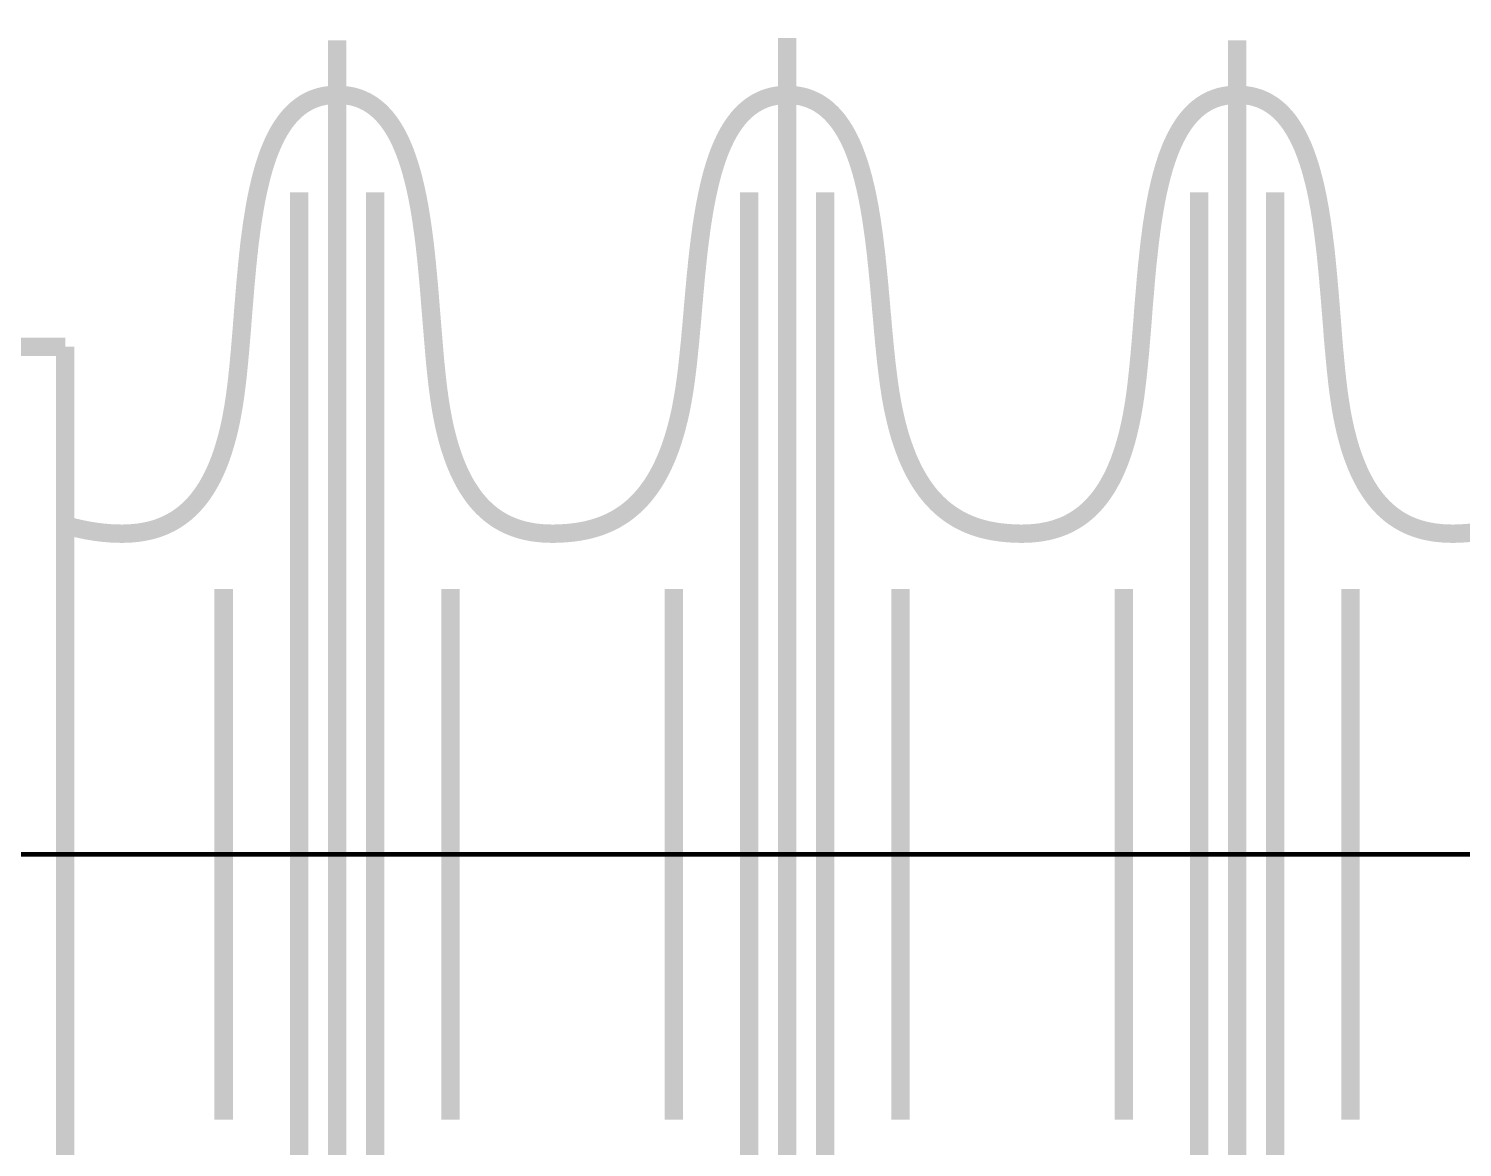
# Model space of a CAD drawing. Header units: inches. Extents: x 0 to 1068, y 0 to 297.
# Drawn here: x 591.2 to 755.1, y 161.7 to 289.7 of the extents above; entities that cross this region are included whole.
import ezdxf

# ---------------------------------------------------------------- set-up
doc = ezdxf.new("R2010")
doc.units = ezdxf.units.IN
doc.header["$MEASUREMENT"] = 0
doc.linetypes.add('ACAD_ISO10W100', pattern=[18, 12, -3, 0, -3])
doc.layers.add('ZAWIESIE 2D', color=255, linetype='Continuous')

msp = doc.modelspace()

# ---------------------------------------------------------------- linework, layer by layer
at = {"layer": 'ZAWIESIE 2D', "lineweight": 18, "const_width": 2.1}
for points in [[(626.45, 288.36), (626.45, 102.13)], [(677.91, 288.63), (677.91, 102.13)], [(729.38, 288.36), (729.38, 102.13)], [(626.35, 282.11), (626.2, 282.11), (626.05, 282.1), (625.9, 282.1), (625.75, 282.09), (625.6, 282.07), (625.46, 282.06), (625.31, 282.04), (625.17, 282.02), (625.03, 282), (624.89, 281.97), (624.76, 281.94), (624.62, 281.91), (624.49, 281.88), (624.35, 281.84), (624.22, 281.8), (624.09, 281.76), (623.96, 281.71), (623.83, 281.67), (623.71, 281.62), (623.58, 281.57), (623.46, 281.51), (623.34, 281.45), (623.22, 281.4), (623.1, 281.33), (622.98, 281.27), (622.87, 281.2), (622.75, 281.14), (622.64, 281.07), (622.53, 280.99), (622.42, 280.92), (622.31, 280.84), (622.2, 280.76), (622.09, 280.68), (621.99, 280.59), (621.88, 280.51), (621.78, 280.42), (621.68, 280.33), (621.58, 280.23), (621.48, 280.14), (621.38, 280.04), (621.28, 279.94), (621.19, 279.84), (621.09, 279.74), (621, 279.63), (620.91, 279.53), (620.82, 279.42), (620.73, 279.31), (620.64, 279.19), (620.55, 279.08), (620.46, 278.96), (620.38, 278.84), (620.3, 278.72), (620.21, 278.6), (620.13, 278.47), (620.05, 278.35), (619.97, 278.22), (619.89, 278.09), (619.81, 277.96), (619.74, 277.82), (619.66, 277.69), (619.59, 277.55), (619.52, 277.41), (619.44, 277.27), (619.37, 277.13), (619.3, 276.99), (619.23, 276.84), (619.16, 276.7), (619.1, 276.55), (619.03, 276.4), (618.97, 276.25), (618.9, 276.09), (618.84, 275.94), (618.77, 275.78), (618.71, 275.63), (618.65, 275.47), (618.59, 275.31), (618.53, 275.15), (618.47, 274.98), (618.42, 274.82), (618.36, 274.65), (618.31, 274.49), (618.25, 274.32), (618.2, 274.15), (618.14, 273.98), (618.09, 273.8), (618.04, 273.63), (617.99, 273.46), (617.94, 273.28), (617.89, 273.1), (617.84, 272.92), (617.79, 272.75), (617.75, 272.56), (617.7, 272.38), (617.66, 272.2), (617.61, 272.02), (617.57, 271.83), (617.53, 271.65), (617.48, 271.46), (617.44, 271.27), (617.4, 271.08), (617.36, 270.89), (617.32, 270.7), (617.28, 270.51), (617.24, 270.32), (617.2, 270.12), (617.17, 269.93), (617.13, 269.73), (617.09, 269.54), (617.06, 269.34), (617.02, 269.14), (616.99, 268.94), (616.96, 268.74), (616.89, 268.34), (616.83, 267.94), (616.76, 267.53), (616.7, 267.12), (616.65, 266.71), (616.59, 266.3), (616.54, 265.88), (616.48, 265.46), (616.43, 265.04), (616.38, 264.62), (616.34, 264.2), (616.29, 263.78), (616.25, 263.35), (616.2, 262.92), (616.16, 262.5), (616.12, 262.07), (616.08, 261.64), (616.04, 261.21), (615.96, 260.35), (615.89, 259.49), (615.82, 258.63), (615.75, 257.78), (615.71, 257.35), (615.68, 256.92), (615.65, 256.5), (615.61, 256.07), (615.58, 255.65), (615.55, 255.23), (615.51, 254.81), (615.48, 254.4), (615.44, 253.98), (615.41, 253.57), (615.37, 253.16), (615.34, 252.75), (615.3, 252.34), (615.26, 251.94), (615.23, 251.54), (615.19, 251.15), (615.15, 250.75), (615.11, 250.36), (615.07, 249.98), (615.05, 249.78), (615.03, 249.59), (615, 249.4), (614.98, 249.21), (614.96, 249.03), (614.94, 248.84), (614.91, 248.65), (614.89, 248.47), (614.87, 248.28), (614.84, 248.1), (614.82, 247.92), (614.79, 247.74), (614.77, 247.56), (614.74, 247.38), (614.72, 247.2), (614.69, 247.03), (614.66, 246.85), (614.64, 246.68), (614.61, 246.51), (614.58, 246.34), (614.55, 246.17), (614.52, 246), (614.49, 245.83), (614.46, 245.66), (614.43, 245.5), (614.4, 245.34), (614.37, 245.17), (614.34, 245.01), (614.31, 244.85), (614.27, 244.69), (614.24, 244.54), (614.21, 244.38), (614.17, 244.23), (614.14, 244.07), (614.11, 243.92), (614.07, 243.77), (614.03, 243.62), (614, 243.47), (613.96, 243.32), (613.92, 243.18), (613.89, 243.03), (613.85, 242.89), (613.81, 242.75), (613.77, 242.6), (613.73, 242.46), (613.69, 242.33), (613.65, 242.19), (613.61, 242.05), (613.57, 241.91), (613.53, 241.78), (613.49, 241.65), (613.45, 241.51), (613.41, 241.38), (613.36, 241.25), (613.32, 241.12), (613.28, 241), (613.23, 240.87), (613.19, 240.74), (613.15, 240.62), (613.1, 240.5), (613.06, 240.37), (613.01, 240.25), (612.96, 240.13), (612.92, 240.01), (612.87, 239.9), (612.82, 239.78), (612.78, 239.66), (612.73, 239.55), (612.68, 239.44), (612.63, 239.32), (612.58, 239.21), (612.53, 239.1), (612.48, 238.99), (612.43, 238.88), (612.38, 238.78), (612.33, 238.67), (612.28, 238.57), (612.23, 238.46), (612.18, 238.36), (612.13, 238.26), (612.07, 238.16), (612.02, 238.06), (611.97, 237.96), (611.91, 237.86), (611.86, 237.76), (611.81, 237.67), (611.75, 237.57), (611.7, 237.48), (611.64, 237.38), (611.59, 237.29), (611.53, 237.2), (611.47, 237.11), (611.42, 237.02), (611.36, 236.93), (611.3, 236.84), (611.25, 236.76), (611.19, 236.67), (611.13, 236.59), (611.07, 236.5), (611.02, 236.42), (610.96, 236.34), (610.9, 236.26), (610.84, 236.18), (610.78, 236.1), (610.72, 236.02), (610.66, 235.95), (610.6, 235.87), (610.54, 235.79), (610.42, 235.65), (610.29, 235.5), (610.17, 235.36), (610.04, 235.22), (609.92, 235.09), (609.79, 234.96), (609.66, 234.83), (609.53, 234.71), (609.4, 234.59), (609.27, 234.47), (609.14, 234.35), (609, 234.24), (608.87, 234.13), (608.73, 234.03), (608.6, 233.93), (608.46, 233.83), (608.32, 233.73), (608.18, 233.64), (608.05, 233.55), (607.9, 233.46), (607.76, 233.38), (607.62, 233.3), (607.48, 233.22), (607.34, 233.14), (607.19, 233.07), (607.05, 233), (606.9, 232.93), (606.76, 232.86), (606.61, 232.8), (606.46, 232.74), (606.32, 232.68), (606.17, 232.63), (606.02, 232.57), (605.87, 232.52), (605.72, 232.47), (605.57, 232.43), (605.42, 232.38), (605.27, 232.34), (605.11, 232.3), (604.96, 232.27), (604.81, 232.23), (604.66, 232.2), (604.5, 232.17), (604.35, 232.14), (604.19, 232.11), (604.04, 232.09), (603.88, 232.06), (603.73, 232.04), (603.57, 232.02), (603.42, 232.01), (603.26, 231.99), (603.1, 231.98), (602.95, 231.96), (602.79, 231.95), (602.63, 231.94), (602.47, 231.94), (602.32, 231.93), (602.16, 231.93), (602, 231.92), (601.84, 231.92), (601.69, 231.92), (601.53, 231.93), (601.37, 231.93), (601.21, 231.93), (601.05, 231.94), (600.89, 231.94), (600.74, 231.95), (600.58, 231.96), (600.42, 231.97), (600.26, 231.98), (600.1, 232), (599.94, 232.01), (599.78, 232.02), (599.63, 232.04), (599.47, 232.06), (599.31, 232.08), (599.15, 232.1), (598.99, 232.12), (598.84, 232.14), (598.68, 232.16), (598.52, 232.19), (598.36, 232.21), (598.2, 232.24), (598.04, 232.27), (597.89, 232.29), (597.73, 232.32), (597.57, 232.36), (597.41, 232.39), (597.25, 232.42), (597.1, 232.46), (596.94, 232.49), (596.78, 232.53), (596.62, 232.57), (596.46, 232.6), (596.31, 232.64), (596.15, 232.69), (595.99, 232.73), (595.83, 232.77), (595.67, 232.82), (595.52, 232.86), (595.36, 232.91)], [(626.55, 282.11), (626.68, 282.11), (626.81, 282.11), (626.94, 282.1), (627.07, 282.09), (627.2, 282.08), (627.32, 282.07), (627.45, 282.06), (627.57, 282.04), (627.7, 282.02), (627.82, 282), (627.94, 281.98), (628.06, 281.96), (628.18, 281.93), (628.3, 281.9), (628.41, 281.88), (628.53, 281.84), (628.64, 281.81), (628.76, 281.77), (628.87, 281.74), (628.98, 281.7), (629.09, 281.66), (629.2, 281.61), (629.31, 281.57), (629.41, 281.52), (629.52, 281.47), (629.62, 281.42), (629.73, 281.37), (629.83, 281.32), (629.93, 281.26), (630.03, 281.2), (630.13, 281.14), (630.23, 281.08), (630.33, 281.02), (630.42, 280.96), (630.52, 280.89), (630.61, 280.82), (630.71, 280.75), (630.8, 280.68), (630.89, 280.61), (630.98, 280.53), (631.07, 280.46), (631.16, 280.38), (631.25, 280.3), (631.34, 280.22), (631.42, 280.14), (631.51, 280.05), (631.59, 279.97), (631.67, 279.88), (631.76, 279.79), (631.84, 279.7), (631.92, 279.61), (632, 279.52), (632.08, 279.42), (632.15, 279.33), (632.23, 279.23), (632.31, 279.13), (632.38, 279.03), (632.46, 278.93), (632.53, 278.82), (632.6, 278.72), (632.68, 278.61), (632.75, 278.5), (632.82, 278.39), (632.89, 278.28), (632.95, 278.17), (633.02, 278.06), (633.09, 277.95), (633.16, 277.83), (633.22, 277.71), (633.29, 277.59), (633.35, 277.47), (633.41, 277.35), (633.48, 277.23), (633.54, 277.11), (633.6, 276.98), (633.66, 276.86), (633.72, 276.73), (633.78, 276.6), (633.83, 276.47), (633.89, 276.34), (633.95, 276.21), (634, 276.08), (634.06, 275.95), (634.11, 275.81), (634.17, 275.67), (634.22, 275.54), (634.27, 275.4), (634.32, 275.26), (634.37, 275.12), (634.42, 274.98), (634.47, 274.83), (634.52, 274.69), (634.57, 274.55), (634.62, 274.4), (634.67, 274.25), (634.71, 274.11), (634.76, 273.96), (634.8, 273.81), (634.85, 273.66), (634.89, 273.51), (634.94, 273.36), (634.98, 273.2), (635.02, 273.05), (635.06, 272.89), (635.1, 272.74), (635.15, 272.58), (635.19, 272.42), (635.22, 272.27), (635.26, 272.11), (635.3, 271.95), (635.34, 271.79), (635.38, 271.62), (635.45, 271.3), (635.52, 270.97), (635.59, 270.64), (635.66, 270.31), (635.72, 269.97), (635.79, 269.63), (635.85, 269.29), (635.91, 268.95), (635.97, 268.6), (636.02, 268.25), (636.08, 267.9), (636.13, 267.55), (636.18, 267.19), (636.23, 266.84), (636.28, 266.48), (636.33, 266.12), (636.38, 265.76), (636.42, 265.4), (636.47, 265.03), (636.51, 264.67), (636.55, 264.3), (636.59, 263.93), (636.63, 263.56), (636.67, 263.19), (636.71, 262.82), (636.74, 262.45), (636.81, 261.71), (636.88, 260.97), (636.95, 260.22), (637.01, 259.48), (637.07, 258.73), (637.13, 257.99), (637.19, 257.25), (637.25, 256.51), (637.28, 256.14), (637.31, 255.78), (637.34, 255.41), (637.37, 255.05), (637.4, 254.68), (637.43, 254.32), (637.46, 253.96), (637.49, 253.61), (637.52, 253.25), (637.55, 252.9), (637.58, 252.54), (637.61, 252.19), (637.64, 251.84), (637.67, 251.5), (637.71, 251.16), (637.74, 250.81), (637.78, 250.47), (637.81, 250.14), (637.85, 249.81), (637.89, 249.47), (637.92, 249.15), (637.96, 248.82), (638, 248.5), (638.04, 248.18), (638.09, 247.87), (638.13, 247.55), (638.17, 247.25), (638.2, 247.09), (638.22, 246.94), (638.24, 246.79), (638.27, 246.64), (638.29, 246.49), (638.32, 246.34), (638.34, 246.19), (638.37, 246.05), (638.39, 245.9), (638.42, 245.76), (638.44, 245.62), (638.47, 245.47), (638.5, 245.33), (638.52, 245.19), (638.55, 245.05), (638.58, 244.91), (638.61, 244.77), (638.64, 244.64), (638.66, 244.5), (638.69, 244.37), (638.72, 244.23), (638.75, 244.1), (638.78, 243.97), (638.81, 243.84), (638.84, 243.7), (638.87, 243.58), (638.91, 243.45), (638.94, 243.32), (638.97, 243.19), (639, 243.07), (639.03, 242.94), (639.07, 242.82), (639.1, 242.69), (639.13, 242.57), (639.2, 242.33), (639.27, 242.09), (639.34, 241.85), (639.41, 241.62), (639.49, 241.39), (639.56, 241.17), (639.64, 240.95), (639.71, 240.73), (639.79, 240.52), (639.87, 240.3), (639.95, 240.1), (640.03, 239.89), (640.11, 239.69), (640.2, 239.49), (640.28, 239.3), (640.36, 239.1), (640.45, 238.91), (640.54, 238.73), (640.63, 238.55), (640.72, 238.37), (640.81, 238.19), (640.9, 238.02), (640.99, 237.85), (641.08, 237.68), (641.18, 237.51), (641.27, 237.35), (641.37, 237.19), (641.47, 237.04), (641.57, 236.89), (641.67, 236.74), (641.77, 236.59), (641.87, 236.44), (641.97, 236.3), (642.07, 236.16), (642.17, 236.03), (642.28, 235.89), (642.38, 235.76), (642.49, 235.64), (642.6, 235.51), (642.7, 235.39), (642.81, 235.27), (642.92, 235.15), (643.03, 235.04), (643.14, 234.92), (643.26, 234.81), (643.37, 234.71), (643.48, 234.6), (643.59, 234.5), (643.71, 234.4), (643.82, 234.3), (643.94, 234.2), (644.06, 234.11), (644.17, 234.02), (644.29, 233.93), (644.41, 233.85), (644.53, 233.76), (644.65, 233.68), (644.77, 233.6), (644.89, 233.52), (645.01, 233.45), (645.13, 233.38), (645.26, 233.31), (645.38, 233.24), (645.5, 233.17), (645.63, 233.1), (645.75, 233.04), (645.88, 232.98), (646.01, 232.92), (646.13, 232.87), (646.26, 232.81), (646.39, 232.76), (646.51, 232.71), (646.64, 232.66), (646.77, 232.61), (646.9, 232.57), (647.03, 232.52), (647.16, 232.48), (647.29, 232.44), (647.42, 232.4), (647.55, 232.36), (647.68, 232.33), (647.82, 232.29), (647.95, 232.26), (648.08, 232.23), (648.21, 232.2), (648.35, 232.18), (648.48, 232.15), (648.61, 232.13), (648.75, 232.1), (648.88, 232.08), (649.02, 232.06), (649.15, 232.04), (649.29, 232.03), (649.42, 232.01), (649.56, 232), (649.69, 231.99), (649.83, 231.97), (649.97, 231.96), (650.1, 231.95), (650.24, 231.95), (650.37, 231.94), (650.51, 231.93), (650.65, 231.93), (650.78, 231.93), (650.92, 231.92), (651.06, 231.92), (651.2, 231.92), (651.33, 231.92), (651.47, 231.93), (651.61, 231.93), (651.74, 231.93), (651.88, 231.94), (652.16, 231.95), (652.43, 231.97), (652.57, 231.98), (652.71, 231.99), (652.84, 232), (652.98, 232.01), (653.12, 232.03), (653.25, 232.04), (653.39, 232.06), (653.53, 232.07), (653.66, 232.09), (653.8, 232.11), (653.94, 232.13), (654.07, 232.15), (654.21, 232.17), (654.35, 232.2), (654.48, 232.22), (654.62, 232.25), (654.75, 232.27), (654.89, 232.3), (655.02, 232.33), (655.16, 232.36), (655.29, 232.4), (655.43, 232.43), (655.56, 232.47), (655.69, 232.5), (655.83, 232.54), (655.96, 232.58), (656.09, 232.62), (656.23, 232.66), (656.36, 232.71), (656.49, 232.75), (656.62, 232.8), (656.75, 232.85), (656.88, 232.9), (657.01, 232.95), (657.14, 233), (657.27, 233.06), (657.4, 233.12), (657.53, 233.17), (657.66, 233.23), (657.79, 233.3), (657.92, 233.36), (658.04, 233.43), (658.17, 233.49), (658.3, 233.56), (658.42, 233.63), (658.55, 233.71), (658.67, 233.78), (658.79, 233.86), (658.92, 233.94), (659.04, 234.02), (659.16, 234.1), (659.29, 234.18), (659.41, 234.27), (659.53, 234.36), (659.65, 234.45), (659.77, 234.54), (659.89, 234.64), (660, 234.73), (660.12, 234.83), (660.24, 234.93), (660.36, 235.04), (660.47, 235.14), (660.59, 235.25), (660.7, 235.36), (660.81, 235.47), (660.93, 235.59), (661.04, 235.7), (661.15, 235.82), (661.26, 235.94), (661.37, 236.07), (661.48, 236.19), (661.59, 236.32), (661.7, 236.45), (661.8, 236.59), (661.91, 236.72), (662.01, 236.86), (662.12, 237), (662.22, 237.15), (662.33, 237.29), (662.43, 237.44), (662.53, 237.59), (662.63, 237.75), (662.73, 237.9), (662.83, 238.06), (662.92, 238.22), (663.02, 238.39), (663.12, 238.56), (663.21, 238.73), (663.3, 238.9), (663.4, 239.07), (663.49, 239.25), (663.58, 239.43), (663.67, 239.62), (663.76, 239.81), (663.84, 240), (663.93, 240.19), (664.02, 240.38), (664.1, 240.58), (664.19, 240.78), (664.27, 240.99), (664.35, 241.2), (664.43, 241.41), (664.51, 241.62), (664.59, 241.84), (664.66, 242.06), (664.74, 242.28), (664.81, 242.51), (664.89, 242.74), (664.96, 242.97), (665.03, 243.21), (665.1, 243.44), (665.17, 243.69), (665.24, 243.93), (665.3, 244.18), (665.37, 244.43), (665.43, 244.69), (665.5, 244.95), (665.56, 245.21), (665.62, 245.48), (665.68, 245.74), (665.74, 246.02), (665.79, 246.29), (665.85, 246.57), (665.87, 246.71), (665.9, 246.86), (665.93, 247), (665.95, 247.14), (665.98, 247.29), (666, 247.43), (666.03, 247.58), (666.05, 247.73), (666.1, 248.02), (666.15, 248.32), (666.2, 248.63), (666.24, 248.93), (666.28, 249.24), (666.33, 249.56), (666.37, 249.87), (666.41, 250.19), (666.45, 250.51), (666.49, 250.84), (666.53, 251.16), (666.56, 251.49), (666.6, 251.82), (666.63, 252.16), (666.67, 252.49), (666.7, 252.83), (666.74, 253.17), (666.77, 253.51), (666.81, 253.86), (666.84, 254.2), (666.87, 254.55), (666.9, 254.9), (666.93, 255.25), (666.97, 255.6), (667, 255.95), (667.03, 256.31), (667.06, 256.66), (667.12, 257.38), (667.18, 258.09), (667.25, 258.81), (667.31, 259.53), (667.38, 260.26), (667.44, 260.98), (667.51, 261.7), (667.59, 262.42), (667.62, 262.78), (667.66, 263.14), (667.7, 263.5), (667.74, 263.86), (667.78, 264.22), (667.82, 264.57), (667.86, 264.93), (667.91, 265.28), (667.95, 265.64), (668, 265.99), (668.05, 266.34), (668.09, 266.69), (668.14, 267.04), (668.19, 267.38), (668.25, 267.73), (668.3, 268.07), (668.36, 268.41), (668.41, 268.75), (668.47, 269.08), (668.53, 269.42), (668.59, 269.75), (668.66, 270.08), (668.72, 270.41), (668.79, 270.73), (668.86, 271.05), (668.93, 271.37), (669, 271.69), (669.07, 272), (669.15, 272.31), (669.19, 272.47), (669.23, 272.62), (669.27, 272.77), (669.31, 272.93), (669.35, 273.08), (669.39, 273.23), (669.44, 273.38), (669.48, 273.52), (669.52, 273.67), (669.57, 273.82), (669.61, 273.96), (669.66, 274.11), (669.7, 274.25), (669.75, 274.4), (669.8, 274.54), (669.84, 274.68), (669.89, 274.82), (669.94, 274.96), (669.99, 275.1), (670.04, 275.23), (670.09, 275.37), (670.14, 275.51), (670.2, 275.64), (670.25, 275.77), (670.3, 275.91), (670.36, 276.04), (670.41, 276.17), (670.47, 276.3), (670.52, 276.42), (670.58, 276.55), (670.64, 276.68), (670.7, 276.8), (670.76, 276.92), (670.81, 277.05), (670.88, 277.17), (670.94, 277.29), (671, 277.41), (671.06, 277.52), (671.12, 277.64), (671.19, 277.75), (671.25, 277.87), (671.32, 277.98), (671.39, 278.09), (671.45, 278.2), (671.52, 278.31), (671.59, 278.42), (671.66, 278.53), (671.73, 278.63), (671.8, 278.73), (671.87, 278.84), (671.95, 278.94), (672.02, 279.04), (672.1, 279.14), (672.17, 279.23), (672.25, 279.33), (672.32, 279.42), (672.4, 279.51), (672.48, 279.61), (672.56, 279.7), (672.64, 279.78), (672.72, 279.87), (672.8, 279.96), (672.89, 280.04), (672.97, 280.12), (673.06, 280.2), (673.14, 280.28), (673.23, 280.36), (673.32, 280.44), (673.41, 280.51), (673.5, 280.59), (673.59, 280.66), (673.68, 280.73), (673.77, 280.8), (673.86, 280.86), (673.96, 280.93), (674.05, 280.99), (674.15, 281.06), (674.25, 281.12), (674.35, 281.17), (674.44, 281.23), (674.54, 281.29), (674.65, 281.34), (674.75, 281.39), (674.85, 281.44), (674.96, 281.49), (675.06, 281.54), (675.17, 281.58), (675.28, 281.63), (675.38, 281.67), (675.49, 281.71), (675.6, 281.75), (675.72, 281.78), (675.83, 281.82), (675.94, 281.85), (676.06, 281.88), (676.17, 281.91), (676.29, 281.94), (676.41, 281.96), (676.53, 281.98), (676.65, 282.01), (676.77, 282.02), (676.89, 282.04), (677.01, 282.06), (677.14, 282.07), (677.27, 282.08), (677.39, 282.09), (677.52, 282.1), (677.65, 282.11), (677.78, 282.11), (677.91, 282.11)], [(729.28, 282.11), (729.15, 282.11), (729.02, 282.11), (728.88, 282.1), (728.76, 282.09), (728.63, 282.08), (728.5, 282.07), (728.38, 282.06), (728.25, 282.04), (728.13, 282.02), (728.01, 282), (727.88, 281.98), (727.76, 281.96), (727.65, 281.93), (727.53, 281.9), (727.41, 281.88), (727.3, 281.84), (727.18, 281.81), (727.07, 281.77), (726.96, 281.74), (726.85, 281.7), (726.74, 281.66), (726.63, 281.61), (726.52, 281.57), (726.41, 281.52), (726.31, 281.47), (726.2, 281.42), (726.1, 281.37), (726, 281.32), (725.89, 281.26), (725.79, 281.2), (725.69, 281.14), (725.6, 281.08), (725.5, 281.02), (725.4, 280.96), (725.31, 280.89), (725.21, 280.82), (725.12, 280.75), (725.03, 280.68), (724.93, 280.61), (724.84, 280.53), (724.75, 280.46), (724.66, 280.38), (724.58, 280.3), (724.49, 280.22), (724.4, 280.14), (724.32, 280.05), (724.23, 279.97), (724.15, 279.88), (724.07, 279.79), (723.99, 279.7), (723.91, 279.61), (723.83, 279.52), (723.75, 279.42), (723.67, 279.33), (723.59, 279.23), (723.52, 279.13), (723.44, 279.03), (723.37, 278.93), (723.29, 278.82), (723.22, 278.72), (723.15, 278.61), (723.08, 278.5), (723.01, 278.39), (722.94, 278.28), (722.87, 278.17), (722.8, 278.06), (722.74, 277.95), (722.67, 277.83), (722.6, 277.71), (722.54, 277.59), (722.48, 277.47), (722.41, 277.35), (722.35, 277.23), (722.29, 277.11), (722.23, 276.98), (722.17, 276.86), (722.11, 276.73), (722.05, 276.6), (721.99, 276.47), (721.93, 276.34), (721.88, 276.21), (721.82, 276.08), (721.77, 275.95), (721.71, 275.81), (721.66, 275.67), (721.61, 275.54), (721.55, 275.4), (721.5, 275.26), (721.45, 275.12), (721.4, 274.98), (721.35, 274.83), (721.3, 274.69), (721.25, 274.55), (721.21, 274.4), (721.16, 274.25), (721.11, 274.11), (721.07, 273.96), (721.02, 273.81), (720.98, 273.66), (720.93, 273.51), (720.89, 273.36), (720.85, 273.2), (720.8, 273.05), (720.76, 272.89), (720.72, 272.74), (720.68, 272.58), (720.64, 272.42), (720.6, 272.27), (720.56, 272.11), (720.52, 271.95), (720.49, 271.79), (720.45, 271.62), (720.38, 271.3), (720.3, 270.97), (720.23, 270.64), (720.17, 270.31), (720.1, 269.97), (720.04, 269.63), (719.98, 269.29), (719.92, 268.95), (719.86, 268.6), (719.8, 268.25), (719.75, 267.9), (719.69, 267.55), (719.64, 267.19), (719.59, 266.84), (719.54, 266.48), (719.5, 266.12), (719.45, 265.76), (719.4, 265.4), (719.36, 265.03), (719.32, 264.67), (719.28, 264.3), (719.24, 263.93), (719.2, 263.56), (719.16, 263.19), (719.12, 262.82), (719.08, 262.45), (719.01, 261.71), (718.94, 260.97), (718.88, 260.22), (718.82, 259.48), (718.75, 258.73), (718.69, 257.99), (718.63, 257.25), (718.58, 256.51), (718.55, 256.14), (718.52, 255.78), (718.49, 255.41), (718.46, 255.05), (718.43, 254.68), (718.4, 254.32), (718.37, 253.96), (718.34, 253.61), (718.31, 253.25), (718.28, 252.9), (718.25, 252.54), (718.22, 252.19), (718.18, 251.84), (718.15, 251.5), (718.12, 251.16), (718.08, 250.81), (718.05, 250.47), (718.01, 250.14), (717.98, 249.81), (717.94, 249.47), (717.9, 249.15), (717.86, 248.82), (717.82, 248.5), (717.78, 248.18), (717.74, 247.87), (717.7, 247.55), (717.65, 247.25), (717.63, 247.09), (717.61, 246.94), (717.58, 246.79), (717.56, 246.64), (717.53, 246.49), (717.51, 246.34), (717.49, 246.19), (717.46, 246.05), (717.43, 245.9), (717.41, 245.76), (717.38, 245.62), (717.36, 245.47), (717.33, 245.33), (717.3, 245.19), (717.27, 245.05), (717.25, 244.91), (717.22, 244.77), (717.19, 244.64), (717.16, 244.5), (717.13, 244.37), (717.1, 244.23), (717.07, 244.1), (717.04, 243.97), (717.01, 243.84), (716.98, 243.7), (716.95, 243.58), (716.92, 243.45), (716.89, 243.32), (716.86, 243.19), (716.82, 243.07), (716.79, 242.94), (716.76, 242.82), (716.72, 242.69), (716.69, 242.57), (716.62, 242.33), (716.55, 242.09), (716.48, 241.85), (716.41, 241.62), (716.34, 241.39), (716.26, 241.17), (716.19, 240.95), (716.11, 240.73), (716.04, 240.52), (715.96, 240.3), (715.88, 240.1), (715.8, 239.89), (715.71, 239.69), (715.63, 239.49), (715.55, 239.3), (715.46, 239.1), (715.37, 238.91), (715.29, 238.73), (715.2, 238.55), (715.11, 238.37), (715.02, 238.19), (714.93, 238.02), (714.83, 237.85), (714.74, 237.68), (714.65, 237.51), (714.55, 237.35), (714.46, 237.19), (714.36, 237.04), (714.26, 236.89), (714.16, 236.74), (714.06, 236.59), (713.96, 236.44), (713.86, 236.3), (713.75, 236.16), (713.65, 236.03), (713.55, 235.89), (713.44, 235.76), (713.34, 235.64), (713.23, 235.51), (713.12, 235.39), (713.01, 235.27), (712.9, 235.15), (712.79, 235.04), (712.68, 234.92), (712.57, 234.81), (712.46, 234.71), (712.34, 234.6), (712.23, 234.5), (712.12, 234.4), (712, 234.3), (711.89, 234.2), (711.77, 234.11), (711.65, 234.02), (711.53, 233.93), (711.41, 233.85), (711.3, 233.76), (711.18, 233.68), (711.06, 233.6), (710.93, 233.52), (710.81, 233.45), (710.69, 233.38), (710.57, 233.31), (710.44, 233.24), (710.32, 233.17), (710.2, 233.1), (710.07, 233.04), (709.95, 232.98), (709.82, 232.92), (709.69, 232.87), (709.57, 232.81), (709.44, 232.76), (709.31, 232.71), (709.18, 232.66), (709.05, 232.61), (708.92, 232.57), (708.8, 232.52), (708.67, 232.48), (708.53, 232.44), (708.4, 232.4), (708.27, 232.36), (708.14, 232.33), (708.01, 232.29), (707.88, 232.26), (707.74, 232.23), (707.61, 232.2), (707.48, 232.18), (707.35, 232.15), (707.21, 232.13), (707.08, 232.1), (706.94, 232.08), (706.81, 232.06), (706.67, 232.04), (706.54, 232.03), (706.4, 232.01), (706.27, 232), (706.13, 231.99), (706, 231.97), (705.86, 231.96), (705.72, 231.95), (705.59, 231.95), (705.45, 231.94), (705.31, 231.93), (705.18, 231.93), (705.04, 231.93), (704.9, 231.92), (704.77, 231.92), (704.63, 231.92), (704.49, 231.92), (704.36, 231.93), (704.22, 231.93), (704.08, 231.93), (703.94, 231.94), (703.67, 231.95), (703.39, 231.97), (703.26, 231.98), (703.12, 231.99), (702.98, 232), (702.85, 232.01), (702.71, 232.03), (702.57, 232.04), (702.43, 232.06), (702.3, 232.07), (702.16, 232.09), (702.02, 232.11), (701.89, 232.13), (701.75, 232.15), (701.62, 232.17), (701.48, 232.2), (701.34, 232.22), (701.21, 232.25), (701.07, 232.27), (700.94, 232.3), (700.8, 232.33), (700.67, 232.36), (700.53, 232.4), (700.4, 232.43), (700.27, 232.47), (700.13, 232.5), (700, 232.54), (699.86, 232.58), (699.73, 232.62), (699.6, 232.66), (699.47, 232.71), (699.34, 232.75), (699.2, 232.8), (699.07, 232.85), (698.94, 232.9), (698.81, 232.95), (698.68, 233), (698.55, 233.06), (698.42, 233.12), (698.29, 233.17), (698.17, 233.23), (698.04, 233.3), (697.91, 233.36), (697.78, 233.43), (697.66, 233.49), (697.53, 233.56), (697.4, 233.63), (697.28, 233.71), (697.15, 233.78), (697.03, 233.86), (696.91, 233.94), (696.78, 234.02), (696.66, 234.1), (696.54, 234.18), (696.42, 234.27), (696.3, 234.36), (696.18, 234.45), (696.06, 234.54), (695.94, 234.64), (695.82, 234.73), (695.7, 234.83), (695.59, 234.93), (695.47, 235.04), (695.35, 235.14), (695.24, 235.25), (695.12, 235.36), (695.01, 235.47), (694.9, 235.59), (694.79, 235.7), (694.67, 235.82), (694.56, 235.94), (694.45, 236.07), (694.34, 236.19), (694.24, 236.32), (694.13, 236.45), (694.02, 236.59), (693.92, 236.72), (693.81, 236.86), (693.71, 237), (693.6, 237.15), (693.5, 237.29), (693.4, 237.44), (693.3, 237.59), (693.2, 237.75), (693.1, 237.9), (693, 238.06), (692.9, 238.22), (692.81, 238.39), (692.71, 238.56), (692.62, 238.73), (692.52, 238.9), (692.43, 239.07), (692.34, 239.25), (692.25, 239.43), (692.16, 239.62), (692.07, 239.81), (691.98, 240), (691.89, 240.19), (691.81, 240.38), (691.72, 240.58), (691.64, 240.78), (691.56, 240.99), (691.48, 241.2), (691.4, 241.41), (691.32, 241.62), (691.24, 241.84), (691.16, 242.06), (691.09, 242.28), (691.01, 242.51), (690.94, 242.74), (690.86, 242.97), (690.79, 243.21), (690.72, 243.44), (690.65, 243.69), (690.59, 243.93), (690.52, 244.18), (690.46, 244.43), (690.39, 244.69), (690.33, 244.95), (690.27, 245.21), (690.21, 245.48), (690.15, 245.74), (690.09, 246.02), (690.03, 246.29), (689.98, 246.57), (689.95, 246.71), (689.93, 246.86), (689.9, 247), (689.87, 247.14), (689.85, 247.29), (689.82, 247.43), (689.8, 247.58), (689.77, 247.73), (689.72, 248.02), (689.68, 248.32), (689.63, 248.63), (689.59, 248.93), (689.54, 249.24), (689.5, 249.56), (689.46, 249.87), (689.42, 250.19), (689.38, 250.51), (689.34, 250.84), (689.3, 251.16), (689.26, 251.49), (689.23, 251.82), (689.19, 252.16), (689.16, 252.49), (689.12, 252.83), (689.09, 253.17), (689.05, 253.51), (689.02, 253.86), (688.99, 254.2), (688.96, 254.55), (688.92, 254.9), (688.89, 255.25), (688.86, 255.6), (688.83, 255.95), (688.8, 256.31), (688.77, 256.66), (688.7, 257.38), (688.64, 258.09), (688.58, 258.81), (688.51, 259.53), (688.45, 260.26), (688.38, 260.98), (688.31, 261.7), (688.24, 262.42), (688.2, 262.78), (688.16, 263.14), (688.13, 263.5), (688.09, 263.86), (688.05, 264.22), (688, 264.57), (687.96, 264.93), (687.92, 265.28), (687.87, 265.64), (687.83, 265.99), (687.78, 266.34), (687.73, 266.69), (687.68, 267.04), (687.63, 267.38), (687.58, 267.73), (687.53, 268.07), (687.47, 268.41), (687.41, 268.75), (687.36, 269.08), (687.3, 269.42), (687.23, 269.75), (687.17, 270.08), (687.11, 270.41), (687.04, 270.73), (686.97, 271.05), (686.9, 271.37), (686.83, 271.69), (686.75, 272), (686.67, 272.31), (686.64, 272.47), (686.6, 272.62), (686.56, 272.77), (686.51, 272.93), (686.47, 273.08), (686.43, 273.23), (686.39, 273.38), (686.35, 273.52), (686.3, 273.67), (686.26, 273.82), (686.21, 273.96), (686.17, 274.11), (686.12, 274.25), (686.08, 274.4), (686.03, 274.54), (685.98, 274.68), (685.93, 274.82), (685.88, 274.96), (685.83, 275.1), (685.78, 275.23), (685.73, 275.37), (685.68, 275.51), (685.63, 275.64), (685.58, 275.77), (685.52, 275.91), (685.47, 276.04), (685.41, 276.17), (685.36, 276.3), (685.3, 276.42), (685.25, 276.55), (685.19, 276.68), (685.13, 276.8), (685.07, 276.92), (685.01, 277.05), (684.95, 277.17), (684.89, 277.29), (684.83, 277.41), (684.76, 277.52), (684.7, 277.64), (684.64, 277.75), (684.57, 277.87), (684.51, 277.98), (684.44, 278.09), (684.37, 278.2), (684.3, 278.31), (684.23, 278.42), (684.17, 278.53), (684.09, 278.63), (684.02, 278.73), (683.95, 278.84), (683.88, 278.94), (683.8, 279.04), (683.73, 279.14), (683.65, 279.23), (683.58, 279.33), (683.5, 279.42), (683.42, 279.51), (683.34, 279.61), (683.27, 279.7), (683.18, 279.78), (683.1, 279.87), (683.02, 279.96), (682.94, 280.04), (682.85, 280.12), (682.77, 280.2), (682.68, 280.28), (682.6, 280.36), (682.51, 280.44), (682.42, 280.51), (682.33, 280.59), (682.24, 280.66), (682.15, 280.73), (682.06, 280.8), (681.96, 280.86), (681.87, 280.93), (681.77, 280.99), (681.68, 281.06), (681.58, 281.12), (681.48, 281.17), (681.38, 281.23), (681.28, 281.29), (681.18, 281.34), (681.08, 281.39), (680.97, 281.44), (680.87, 281.49), (680.76, 281.54), (680.66, 281.58), (680.55, 281.63), (680.44, 281.67), (680.33, 281.71), (680.22, 281.75), (680.11, 281.78), (680, 281.82), (679.88, 281.85), (679.77, 281.88), (679.65, 281.91), (679.54, 281.94), (679.42, 281.96), (679.3, 281.98), (679.18, 282.01), (679.06, 282.02), (678.93, 282.04), (678.81, 282.06), (678.69, 282.07), (678.56, 282.08), (678.43, 282.09), (678.3, 282.1), (678.18, 282.11), (678.04, 282.11), (677.91, 282.11)], [(729.47, 282.11), (729.61, 282.11), (729.74, 282.11), (729.87, 282.1), (730, 282.09), (730.13, 282.08), (730.25, 282.07), (730.38, 282.06), (730.5, 282.04), (730.63, 282.02), (730.75, 282), (730.87, 281.98), (730.99, 281.96), (731.11, 281.93), (731.22, 281.9), (731.34, 281.88), (731.46, 281.84), (731.57, 281.81), (731.68, 281.77), (731.8, 281.74), (731.91, 281.7), (732.02, 281.66), (732.13, 281.61), (732.23, 281.57), (732.34, 281.52), (732.45, 281.47), (732.55, 281.42), (732.65, 281.37), (732.76, 281.32), (732.86, 281.26), (732.96, 281.2), (733.06, 281.14), (733.16, 281.08), (733.26, 281.02), (733.35, 280.96), (733.45, 280.89), (733.54, 280.82), (733.64, 280.75), (733.73, 280.68), (733.82, 280.61), (733.91, 280.53), (734, 280.46), (734.09, 280.38), (734.18, 280.3), (734.26, 280.22), (734.35, 280.14), (734.43, 280.05), (734.52, 279.97), (734.6, 279.88), (734.68, 279.79), (734.77, 279.7), (734.85, 279.61), (734.93, 279.52), (735, 279.42), (735.08, 279.33), (735.16, 279.23), (735.24, 279.13), (735.31, 279.03), (735.39, 278.93), (735.46, 278.82), (735.53, 278.72), (735.6, 278.61), (735.67, 278.5), (735.74, 278.39), (735.81, 278.28), (735.88, 278.17), (735.95, 278.06), (736.02, 277.95), (736.08, 277.83), (736.15, 277.71), (736.21, 277.59), (736.28, 277.47), (736.34, 277.35), (736.4, 277.23), (736.46, 277.11), (736.53, 276.98), (736.59, 276.86), (736.65, 276.73), (736.7, 276.6), (736.76, 276.47), (736.82, 276.34), (736.88, 276.21), (736.93, 276.08), (736.99, 275.95), (737.04, 275.81), (737.09, 275.67), (737.15, 275.54), (737.2, 275.4), (737.25, 275.26), (737.3, 275.12), (737.35, 274.98), (737.4, 274.83), (737.45, 274.69), (737.5, 274.55), (737.55, 274.4), (737.59, 274.25), (737.64, 274.11), (737.69, 273.96), (737.73, 273.81), (737.78, 273.66), (737.82, 273.51), (737.86, 273.36), (737.91, 273.2), (737.95, 273.05), (737.99, 272.89), (738.03, 272.74), (738.07, 272.58), (738.11, 272.42), (738.15, 272.27), (738.19, 272.11), (738.23, 271.95), (738.27, 271.79), (738.31, 271.62), (738.38, 271.3), (738.45, 270.97), (738.52, 270.64), (738.59, 270.31), (738.65, 269.97), (738.71, 269.63), (738.78, 269.29), (738.84, 268.95), (738.89, 268.6), (738.95, 268.25), (739.01, 267.9), (739.06, 267.55), (739.11, 267.19), (739.16, 266.84), (739.21, 266.48), (739.26, 266.12), (739.3, 265.76), (739.35, 265.4), (739.39, 265.03), (739.44, 264.67), (739.48, 264.3), (739.52, 263.93), (739.56, 263.56), (739.6, 263.19), (739.63, 262.82), (739.67, 262.45), (739.74, 261.71), (739.81, 260.97), (739.87, 260.22), (739.94, 259.48), (740, 258.73), (740.06, 257.99), (740.12, 257.25), (740.18, 256.51), (740.21, 256.14), (740.24, 255.78), (740.27, 255.41), (740.29, 255.05), (740.32, 254.68), (740.35, 254.32), (740.38, 253.96), (740.41, 253.61), (740.44, 253.25), (740.47, 252.9), (740.51, 252.54), (740.54, 252.19), (740.57, 251.84), (740.6, 251.5), (740.64, 251.16), (740.67, 250.81), (740.7, 250.47), (740.74, 250.14), (740.78, 249.81), (740.81, 249.47), (740.85, 249.15), (740.89, 248.82), (740.93, 248.5), (740.97, 248.18), (741.01, 247.87), (741.06, 247.55), (741.1, 247.25), (741.13, 247.09), (741.15, 246.94), (741.17, 246.79), (741.2, 246.64), (741.22, 246.49), (741.24, 246.34), (741.27, 246.19), (741.29, 246.05), (741.32, 245.9), (741.34, 245.76), (741.37, 245.62), (741.4, 245.47), (741.42, 245.33), (741.45, 245.19), (741.48, 245.05), (741.51, 244.91), (741.53, 244.77), (741.56, 244.64), (741.59, 244.5), (741.62, 244.37), (741.65, 244.23), (741.68, 244.1), (741.71, 243.97), (741.74, 243.84), (741.77, 243.7), (741.8, 243.58), (741.83, 243.45), (741.87, 243.32), (741.9, 243.19), (741.93, 243.07), (741.96, 242.94), (742, 242.82), (742.03, 242.69), (742.06, 242.57), (742.13, 242.33), (742.2, 242.09), (742.27, 241.85), (742.34, 241.62), (742.41, 241.39), (742.49, 241.17), (742.56, 240.95), (742.64, 240.73), (742.72, 240.52), (742.8, 240.3), (742.88, 240.1), (742.96, 239.89), (743.04, 239.69), (743.12, 239.49), (743.21, 239.3), (743.29, 239.1), (743.38, 238.91), (743.47, 238.73), (743.55, 238.55), (743.64, 238.37), (743.73, 238.19), (743.83, 238.02), (743.92, 237.85), (744.01, 237.68), (744.11, 237.51), (744.2, 237.35), (744.3, 237.19), (744.4, 237.04), (744.49, 236.89), (744.59, 236.74), (744.69, 236.59), (744.79, 236.44), (744.9, 236.3), (745, 236.16), (745.1, 236.03), (745.21, 235.89), (745.31, 235.76), (745.42, 235.64), (745.52, 235.51), (745.63, 235.39), (745.74, 235.27), (745.85, 235.15), (745.96, 235.04), (746.07, 234.92), (746.18, 234.81), (746.3, 234.71), (746.41, 234.6), (746.52, 234.5), (746.64, 234.4), (746.75, 234.3), (746.87, 234.2), (746.98, 234.11), (747.1, 234.02), (747.22, 233.93), (747.34, 233.85), (747.46, 233.76), (747.58, 233.68), (747.7, 233.6), (747.82, 233.52), (747.94, 233.45), (748.06, 233.38), (748.19, 233.31), (748.31, 233.24), (748.43, 233.17), (748.56, 233.1), (748.68, 233.04), (748.81, 232.98), (748.93, 232.92), (749.06, 232.87), (749.19, 232.81), (749.31, 232.76), (749.44, 232.71), (749.57, 232.66), (749.7, 232.61), (749.83, 232.57), (749.96, 232.52), (750.09, 232.48), (750.22, 232.44), (750.35, 232.4), (750.48, 232.36), (750.61, 232.33), (750.74, 232.29), (750.88, 232.26), (751.01, 232.23), (751.14, 232.2), (751.27, 232.18), (751.41, 232.15), (751.54, 232.13), (751.68, 232.1), (751.81, 232.08), (751.94, 232.06), (752.08, 232.04), (752.21, 232.03), (752.35, 232.01), (752.49, 232), (752.62, 231.99), (752.76, 231.97), (752.89, 231.96), (753.03, 231.95), (753.17, 231.95), (753.3, 231.94), (753.44, 231.93), (753.58, 231.93), (753.71, 231.93), (753.85, 231.92), (753.99, 231.92), (754.12, 231.92), (754.26, 231.92), (754.4, 231.93), (754.53, 231.93), (754.67, 231.93), (754.81, 231.94), (755.08, 231.95), (755.36, 231.97), (755.5, 231.98), (755.63, 231.99), (755.77, 232), (755.91, 232.01), (756.04, 232.03), (756.18, 232.04)], [(622.1, 270.98), (622.1, 195.24)], [(630.8, 270.98), (630.8, 195.24)], [(673.56, 270.98), (673.56, 195.24)], [(682.26, 270.98), (682.26, 195.24)], [(725.03, 270.98), (725.03, 195.24)], [(733.72, 270.98), (733.72, 195.24)], [(595.36, 253.3), (495.36, 253.3)], [(595.36, 195.24), (595.36, 253.3)], [(613.48, 225.58), (613.48, 195.24)], [(639.41, 225.58), (639.41, 195.24)], [(664.95, 225.58), (664.95, 195.24)], [(690.88, 225.58), (690.88, 195.24)], [(716.41, 225.58), (716.41, 195.24)], [(742.34, 225.58), (742.34, 195.24)], [(595.36, 195.24), (595.36, 137.19)], [(613.48, 164.91), (613.48, 195.24)], [(622.1, 119.51), (622.1, 195.24)], [(630.8, 119.51), (630.8, 195.24)], [(639.41, 164.91), (639.41, 195.24)], [(664.95, 164.91), (664.95, 195.24)], [(673.56, 119.51), (673.56, 195.24)], [(682.26, 119.51), (682.26, 195.24)], [(690.88, 164.91), (690.88, 195.24)], [(716.41, 164.91), (716.41, 195.24)], [(725.03, 119.51), (725.03, 195.24)], [(733.72, 119.51), (733.72, 195.24)], [(742.34, 164.91), (742.34, 195.24)]]:
    msp.add_lwpolyline(points, dxfattribs=at)
at = {"layer": 'ZAWIESIE 2D', "linetype": 'ACAD_ISO10W100', "lineweight": 18, "ltscale": 0.5, "const_width": 0.54}
msp.add_lwpolyline([(1005.37, 195.24), (454.65, 195.24)], dxfattribs=at)

doc.saveas('drawing.dxf')
